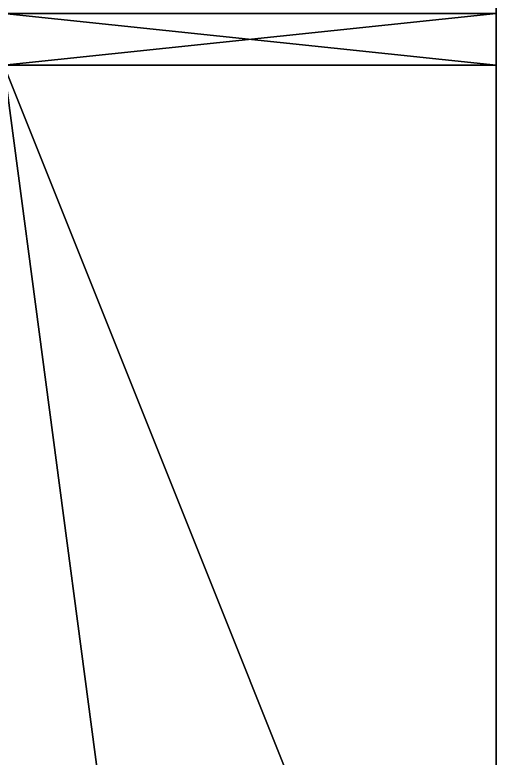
# Model space of a CAD drawing. Extents: x -53 to 3.8, y 0 to 88.2.
# Drawn here: x -46.04 to -42.13, y 78.62 to 84.66 of the extents above; entities that cross this region are included whole.
import ezdxf

# ---------------------------------------------------------------- set-up
doc = ezdxf.new("R2010")
doc.units = 0

msp = doc.modelspace()

# ---------------------------------------------------------------- linework, layer by layer
for points in [[(-42.131, 88.249, 9.5), (-42.131, 84.249, 13.5), (-42.131, 74.249)], [(-42.131, 88.249, 4), (-42.131, 88.249, 9.5), (-42.131, 74.249)], [(-42.131, 88.249, 9.5), (-42.131, 88.2271, 9.91811), (-42.131, 84.249, 13.5)], [(-42.131, 84.249), (-42.131, 88.249, 4), (-42.131, 74.249)], [(-42.131, 88.2271, 3.58189), (-42.131, 88.249, 4), (-42.131, 84.249)], [(-42.131, 84.249, 13.5), (-42.131, 88.2271, 9.91811), (-42.131, 88.1616, 10.3316)], [(-42.131, 88.1616, 3.16835), (-42.131, 88.2271, 3.58189), (-42.131, 84.249)], [(-42.131, 88.1616, 10.3316), (-42.131, 88.0532, 10.7361), (-42.131, 84.249, 13.5)], [(-42.131, 84.249), (-42.131, 88.0532, 2.76393), (-42.131, 88.1616, 3.16835)], [(-42.131, 88.0532, 10.7361), (-42.131, 87.9032, 11.1269), (-42.131, 84.249, 13.5)], [(-42.131, 87.9032, 2.37305), (-42.131, 88.0532, 2.76393), (-42.131, 84.249)], [(-42.131, 84.249, 13.5), (-42.131, 87.9032, 11.1269), (-42.131, 87.7131, 11.5)], [(-42.131, 87.7131, 2), (-42.131, 87.9032, 2.37305), (-42.131, 84.249)], [(-42.131, 87.7131, 11.5), (-42.131, 87.4851, 11.8511), (-42.131, 84.249, 13.5)], [(-42.131, 84.6671, 0.02191), (-42.131, 87.7131, 2), (-42.131, 84.249)], [(-42.131, 87.4851, 11.8511), (-42.131, 87.2216, 12.1765), (-42.131, 84.249, 13.5)], [(-42.131, 84.249, 13.5), (-42.131, 87.2216, 12.1765), (-42.131, 86.9255, 12.4726)], [(-42.131, 86.9255, 12.4726), (-42.131, 86.6001, 12.7361), (-42.131, 84.249, 13.5)], [(-42.131, 86.6001, 12.7361), (-42.131, 86.249, 12.9641), (-42.131, 84.249, 13.5)], [(-42.131, 84.249, 13.5), (-42.131, 86.249, 12.9641), (-42.131, 85.8759, 13.1542)], [(-42.131, 85.8759, 13.1542), (-42.131, 85.4851, 13.3042), (-42.131, 84.249, 13.5)], [(-42.131, 85.4851, 13.3042), (-42.131, 85.0807, 13.4126), (-42.131, 84.249, 13.5)], [(-42.131, 84.249, 13.5), (-42.131, 85.0807, 13.4126), (-42.131, 84.6671, 13.4781)], [(-46.131, 84.6671, 0.02191), (-42.131, 84.249), (-46.131, 84.249)], [(-42.131, 84.6671, 0.02191), (-42.131, 84.249), (-46.131, 84.6671, 0.02191)], [(-46.131, 84.249, 13.5), (-42.131, 84.6671, 13.4781), (-46.131, 84.6671, 13.4781)], [(-42.131, 84.249, 13.5), (-42.131, 84.6671, 13.4781), (-46.131, 84.249, 13.5)], [(-46.131, 84.249, 13.5), (-42.131, 74.249, 13.5), (-42.131, 84.249, 13.5)], [(-44.2743, 70.249, 13.5), (-42.131, 74.249, 13.5), (-46.131, 84.249, 13.5)], [(-46.131, 70.249, 13.5), (-44.2743, 70.249, 13.5), (-46.131, 84.249, 13.5)], [(-42.131, 74.249), (-46.131, 84.249), (-42.131, 84.249)], [(-46.131, 70.249), (-46.131, 84.249), (-42.131, 74.249)], [(-42.131, 74.249), (-42.131, 84.249, 13.5), (-42.131, 74.249, 13.5)]]:
    msp.add_3dface(points)

doc.saveas('drawing.dxf')
